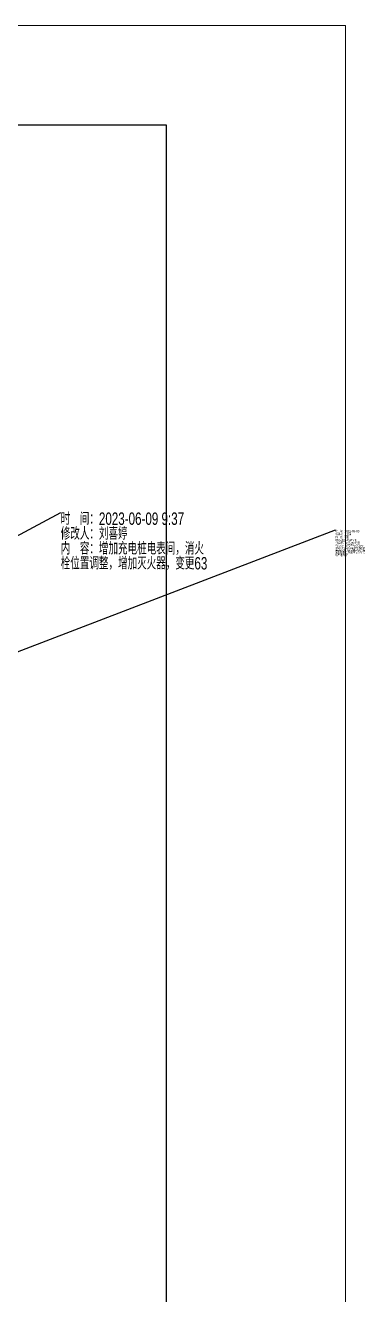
# Model space of a CAD drawing. Extents: x -1338203 to 1886333, y -530034 to 1031844.
# Drawn here: x 869905 to 921176, y 133853 to 325871 of the extents above; entities that cross this region are included whole.
import ezdxf

# ---------------------------------------------------------------- set-up
doc = ezdxf.new("R2010")
doc.units = 0
doc.header["$LTSCALE"] = 1000
doc.header["$MEASUREMENT"] = 0
for name, color, linetype, plot in [('0A-X-AREA', 6, 'Continuous', False), ('AAD-A-PROOF', 30, 'Continuous', False), ('负一层消火栓$0$AAD-A-MODIFY_20230609', 201, 'Continuous', False)]:
    doc.layers.add(name, color=color, linetype=linetype, plot=plot)
doc.layers.add('p-h-frame', color=30, linetype='Continuous', lineweight=9, plot=False)
doc.styles.add('AAD-TXT', font='aad-txt.shx', dxfattribs={"width": 0.7, "bigfont": 'aad-hztxt.shx'})
doc.styles.add('负一层消火栓$0$AAD-TXT', font='AAD-TXT.shx', dxfattribs={"width": 0.7, "bigfont": 'AAD-HZTXT.shx'})

# ---------------------------------------------------------------- blocks, each defined once
blk = doc.blocks.new('负一层消火栓')
at = {"layer": '负一层消火栓$0$AAD-A-MODIFY_20230609', "color": 4}
blk.add_line((-30597, -129633), (108874, -54708), dxfattribs=at)
at = {"layer": '负一层消火栓$0$AAD-A-MODIFY_20230609', "color": 4, "char_height": 1875, "width": 22500, "attachment_point": 1, "line_spacing_factor": 0.72, "style": '负一层消火栓$0$AAD-TXT'}
for s, insert in [('时\u3000间：2023-06-09 9:37', (108874, -54708)), ('修改人：刘喜婷', (108874, -56958)), ('内\u3000容：增加充电桩电表间，消火栓位置调整，增加灭火器，变更63', (108874, -59208))]:
    blk.add_mtext(s, dxfattribs=dict(at, insert=insert))

msp = doc.modelspace()

# ---------------------------------------------------------------- linework, layer by layer
at = {"layer": '0A-X-AREA'}
msp.add_lwpolyline([(486756.1, -19335.1), (891245.7, -19335.1), (891245.7, 310760.2), (486756.1, 310760.2)], close=True, dxfattribs=at)
at = {"layer": 'AAD-A-PROOF', "color": 241, "ltscale": 0.002}
msp.add_line((733583.1, 179308.3), (916777.7, 249530.2), dxfattribs=at)
at = {"layer": 'p-h-frame', "ltscale": 0.002}
msp.add_lwpolyline([(469858, 325871), (918288, 325871), (918288, -55827.5), (469858, -55827.5)], close=True, dxfattribs=at)

# ---------------------------------------------------------------- block references
at = {"ltscale": 0.002}
msp.add_blockref('负一层消火栓', (766365.4, 306889.1), dxfattribs=at)

# ---------------------------------------------------------------- texts
at = {"layer": 'AAD-A-PROOF', "color": 241, "char_height": 375, "width": 4500, "attachment_point": 1, "line_spacing_factor": 0.72, "style": 'AAD-TXT'}
for s, insert in [('内\u3000容：变更063-BG-ASPME\\P16#东侧^ C2-20^ C至^ C2-21^ C交于^ C2-D^ C至^ C2-E^ C处根据供电单位要求取消2个微型车位改为“充电桩电表间”', (916777.7, 248630.2)), ('校对人：王书深', (916777.7, 249080.2)), ('时\u3000间：2023-06-09', (916777.7, 249530.2))]:
    msp.add_mtext(s, dxfattribs=dict(at, insert=insert))

doc.saveas('drawing.dxf')
